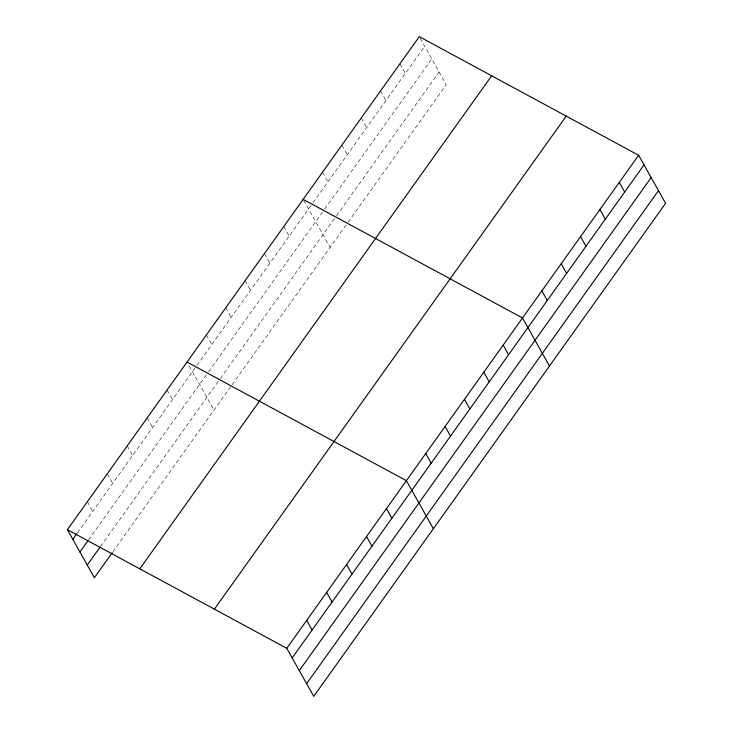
<?xml version="1.0" encoding="UTF-8"?>
<svg xmlns="http://www.w3.org/2000/svg" width="733" height="733" viewBox="0 0 733 733"><rect width="100%" height="100%" fill="white"/><g stroke="black" fill="none" stroke-linecap="round" stroke-linejoin="round"><path stroke-width="0.55" stroke-dasharray="3.67 2.75" d="M77.46 532.79L196.316 366.262M196.957 365.355L312.423 203.554M313.073 202.656L424.673 46.28M88.565 539.882L207.943 372.611M208.584 371.704L324.059 209.904M324.701 209.006L431.783 58.961M100.54 546.424L219.79 379.346M220.431 378.439L335.897 216.638M336.548 215.74L439.113 72.017M112.974 551.656L231.417 385.695M232.059 384.788L347.534 222.988M348.175 222.09L446.232 84.698L419.807 37.612M399.916 63.771L405.322 73.401M380.564 90.883L385.97 100.513M361.213 118.004L366.61 127.634M341.853 145.116L347.259 154.745M322.502 172.237L327.908 181.866M303.691 200.311L330.116 247.397M283.799 226.47L289.205 236.099M264.448 253.581L269.854 263.211M245.097 280.702L250.503 290.332M225.746 307.814L231.142 317.444M206.385 334.935L211.791 344.565M189.196 365.904L213.999 410.095M167.097 389.993L172.502 399.622M147.159 417.929L152.565 427.559M127.221 445.866L132.627 455.495M107.284 473.802L112.69 483.432M87.346 501.748L92.743 511.377"/><path stroke-width="1.1" d="M67.399 529.684L419.267 36.65L638.635 155.268L665.601 203.316L313.733 696.35L286.768 648.302L67.399 529.684L94.365 577.732L112.314 552.581M72.805 539.314L76.791 533.725M79.924 551.986L87.896 540.817M87.254 565.051L99.88 547.359M139.792 568.826L491.66 75.792M214.384 609.16L566.242 116.126M286.768 648.302L638.635 155.268M292.174 657.932L644.041 164.898M299.293 670.613L651.151 177.578M306.623 683.669L658.481 190.644M303.15 199.349L522.519 317.975L549.484 366.014M187.034 362.047L406.403 480.674L433.368 528.722M619.284 182.389L624.69 192.019M599.933 209.501L605.33 219.13M580.573 236.622L585.979 246.251M561.221 263.743L566.627 273.372M541.87 290.854L547.276 300.484M503.168 345.087L508.574 354.717M483.817 372.208L489.223 381.838M464.465 399.32L469.862 408.95M445.105 426.441L450.511 436.071M425.754 453.553L431.16 463.183M386.465 508.61L391.871 518.24M366.527 536.547L371.933 546.177M346.59 564.492L351.996 574.122M326.652 592.429L332.049 602.059M306.706 620.365L312.111 629.995"/></g></svg>
